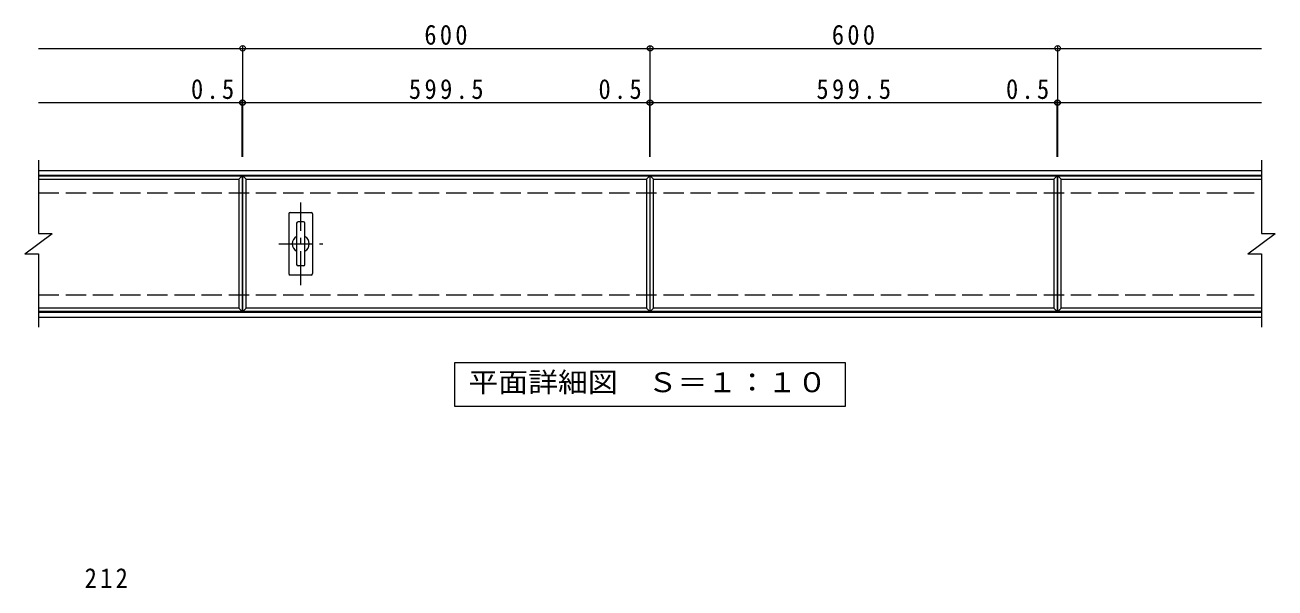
# Model space of a CAD drawing. Units: millimetres on the paper, enlarged 2 times, with parts at other scales. Extents: x -298 to 313, y -274 to 245.
# Drawn here: x -298.4 to 69.7, y 16 to 182 of the extents above; entities that cross this region are included whole.
import ezdxf
from ezdxf.enums import TextEntityAlignment as Align

# ---------------------------------------------------------------- set-up
doc = ezdxf.new("R2010")
doc.units = ezdxf.units.MM
doc.header["$LTSCALE"] = 2
doc.header["$PDMODE"] = 32
doc.header["$PDSIZE"] = 1.6
doc.linetypes.add('CHAIN1', pattern=[8, 5, -1, 1, -1])
doc.linetypes.add('DASHED3', pattern=[4, 3, -1])
for name, color, linetype, lineweight in [('C-1', 2, 'Continuous', 9), ('C-2', 3, 'Continuous', 9), ('C-4', 7, 'Continuous', 9), ('C-5', 7, 'Continuous', 9), ('C-A', 3, 'Continuous', 9), ('D-4', 7, 'Continuous', 9)]:
    doc.layers.add(name, color=color, linetype=linetype, lineweight=lineweight)
doc.styles.add('ＭＳ ゴシック', font='')
doc.styles.get('ＭＳ ゴシック').set_extended_font_data('MS Gothic')

msp = doc.modelspace()

# ---------------------------------------------------------------- linework, layer by layer
at = {"layer": 'C-1'}
for p, q in [((-294.442, 139.086), (65.658, 139.086)), ((-294.442, 137.686), (65.658, 137.686)), ((-294.442, 97.286), (65.658, 97.286)), ((-294.442, 95.886), (65.658, 95.886))]:
    msp.add_line(p, q, dxfattribs=at)
at = {"layer": 'C-1', "linetype": 'DASHED3'}
for p, q in [((-294.442, 132.486), (65.658, 132.486)), ((-294.442, 102.486), (65.658, 102.486))]:
    msp.add_line(p, q, dxfattribs=at)
at = {"layer": 'C-2'}
for p, q in [((-294.442, 142.086), (-294.442, 120.486)), ((65.658, 142.086), (65.658, 120.486)), ((-294.442, 137.486), (-234.442, 137.486)), ((-294.442, 136.486), (-235.442, 136.486)), ((-234.442, 137.486), (-235.442, 136.486)), ((-234.442, 137.486), (-234.442, 97.486)), ((-234.342, 137.486), (-233.342, 136.486)), ((-114.442, 137.486), (-115.442, 136.486)), ((-114.342, 137.486), (-113.342, 136.486)), ((5.558, 137.486), (4.558, 136.486)), ((5.658, 97.486), (5.658, 137.486)), ((5.658, 137.486), (6.658, 136.486)), ((5.658, 137.486), (65.658, 137.486)), ((6.658, 98.486), (6.658, 136.486)), ((6.658, 136.486), (65.658, 136.486)), ((-298.442, 114.486), (-290.442, 120.486)), ((-294.442, 120.486), (-290.442, 120.486)), ((61.658, 114.486), (69.658, 120.486)), ((65.658, 120.486), (69.658, 120.486)), ((-298.442, 114.486), (-294.442, 114.486)), ((-294.442, 114.486), (-294.442, 92.886)), ((61.658, 114.486), (65.658, 114.486)), ((65.658, 114.486), (65.658, 92.886)), ((-235.442, 98.486), (-294.442, 98.486)), ((-234.442, 97.486), (-294.442, 97.486)), ((-234.342, 97.486), (-233.342, 98.486)), ((-115.442, 98.486), (-114.442, 97.486)), ((-114.342, 97.486), (-113.342, 98.486)), ((4.558, 98.486), (5.558, 97.486)), ((5.658, 97.486), (6.658, 98.486)), ((65.658, 97.486), (5.658, 97.486)), ((65.658, 98.486), (6.658, 98.486))]:
    msp.add_line(p, q, dxfattribs=at)
msp.add_lwpolyline([(-235.442, 136.486), (-235.442, 98.486), (-234.442, 97.486)], dxfattribs=at)
for points in [[(-234.342, 97.486), (-234.342, 137.486), (-114.442, 137.486), (-114.442, 97.486)], [(-233.342, 98.486), (-233.342, 136.486), (-115.442, 136.486), (-115.442, 98.486)], [(-114.342, 97.486), (-114.342, 137.486), (5.558, 137.486), (5.558, 97.486)], [(-113.342, 98.486), (-113.342, 136.486), (4.558, 136.486), (4.558, 98.486)]]:
    msp.add_lwpolyline(points, close=True, dxfattribs=at)
at = {"layer": 'C-4'}
for p, q in [((-294.442, 175.086), (65.658, 175.086)), ((-234.342, 143.086), (-234.342, 175.686)), ((-114.342, 143.086), (-114.342, 175.686)), ((5.658, 143.086), (5.658, 175.686)), ((-294.442, 159.086), (65.658, 159.086)), ((-234.442, 143.086), (-234.442, 159.686)), ((-114.442, 143.086), (-114.442, 159.686)), ((5.558, 143.086), (5.558, 159.686))]:
    msp.add_line(p, q, dxfattribs=at)
for p in [(-234.342, 175.086), (-114.342, 175.086), (5.658, 175.086), (-234.442, 159.086), (-234.342, 159.086), (-114.442, 159.086), (-114.342, 159.086), (5.558, 159.086), (5.658, 159.086)]:
    msp.add_point(p, dxfattribs=at)
at = {"layer": 'C-5'}
msp.add_lwpolyline([(-171.892, 69.486), (-171.892, 82.486), (-56.892, 82.486), (-56.892, 69.486)], close=True, dxfattribs=at)
at = {"layer": 'C-A', "linetype": 'CHAIN1'}
for p, q in [((-217.242, 105.286), (-217.242, 129.686)), ((-223.742, 117.486), (-210.742, 117.486))]:
    msp.add_line(p, q, dxfattribs=at)
at = {"layer": 'C-A'}
for p, q in [((-220.742, 126.286), (-220.742, 108.686)), ((-220.342, 126.686), (-214.142, 126.686)), ((-213.742, 126.286), (-213.742, 108.686)), ((-218.462, 123.566), (-218.462, 111.406)), ((-216.462, 124.006), (-218.022, 124.006)), ((-216.022, 111.406), (-216.022, 123.566)), ((-216.462, 110.966), (-218.022, 110.966)), ((-214.142, 108.286), (-220.342, 108.286))]:
    msp.add_line(p, q, dxfattribs=at)
for centre, radius, start, end in [((-220.342, 126.286), 0.4, 90, 180), ((-214.142, 126.286), 0.4, 0, 90), ((-218.022, 123.566), 0.44, 90, 180), ((-216.462, 123.566), 0.44, 0, 90), ((-217.242, 117.486), 2.5, 119.20927, 240.79073), ((-217.242, 117.486), 2.5, 299.20914, 60.79086), ((-218.022, 111.406), 0.44, 180, 270), ((-216.462, 111.406), 0.44, 270, 0), ((-220.342, 108.686), 0.4, 180, 270), ((-214.142, 108.686), 0.4, 270, 0)]:
    msp.add_arc(centre, radius, start, end, dxfattribs=at)

# ---------------------------------------------------------------- texts
at = {"layer": 'C-4', "color": 2, "char_height": 5.865, "attachment_point": 7, "style": 'ＭＳ ゴシック'}
for s, insert in [('\\T1.27;\\W0.9;600', (-180.842, 176.086)), ('\\T1.27;\\W0.9;600', (-60.842, 176.086)), ('\\T1.27;\\W0.9;0.5', (-249.558, 160.086)), ('\\T1.28;\\W0.9;599.5', (-185.392, 160.086)), ('\\T1.27;\\W0.9;0.5', (-129.558, 160.086)), ('\\T1.28;\\W0.9;599.5', (-65.392, 160.086)), ('\\T1.27;\\W0.9;0.5', (-9.558, 160.086))]:
    msp.add_mtext(s, dxfattribs=dict(at, insert=insert))
at = {"layer": 'C-5', "color": 2, "style": 'ＭＳ ゴシック', "width": 1.1}
msp.add_text('平面詳細図\u3000Ｓ＝１：１０', height=5.865, dxfattribs=at).set_placement((-167.892, 71.986), align=Align.BOTTOM_LEFT)
at = {"layer": 'D-4', "color": 2, "insert": (-280.874, 16.032), "char_height": 5.865, "attachment_point": 7, "style": 'ＭＳ ゴシック'}
msp.add_mtext('\\T1.27;\\W0.9;212', dxfattribs=at)

doc.saveas('drawing.dxf')
